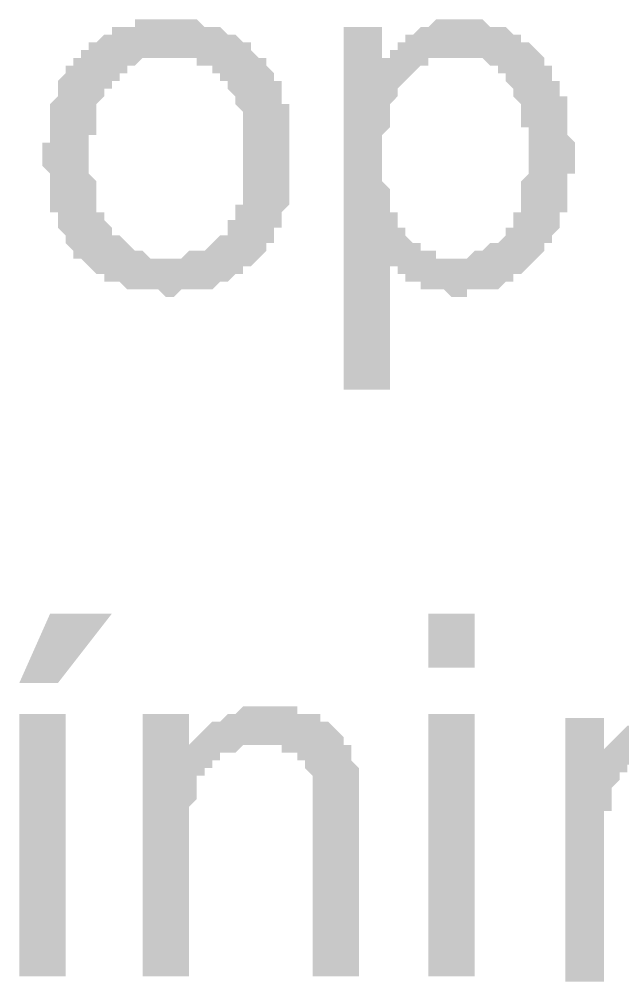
# Model space of a CAD drawing. Header units: millimetres. Extents: x 3949 to 6216, y -1987 to -943.
# Drawn here: x 4924.16 to 4927.95, y -1678.71 to -1672.65 of the extents above; entities that cross this region are included whole.
import ezdxf

# ---------------------------------------------------------------- set-up
doc = ezdxf.new("R2010")
doc.units = ezdxf.units.MM
doc.layers.add('PADRÃO DE ENTRADA', color=7, linetype='Continuous', lineweight=0)

msp = doc.modelspace()

# ---------------------------------------------------------------- hatches: boundary and pattern name
at = {"layer": 'PADRÃO DE ENTRADA', "transparency": 33554559}
h = msp.add_hatch(color=7, dxfattribs=at)
h.paths.add_polyline_path([(4924.3017, -1673.5273), (4924.3017, -1673.4787), (4924.3017, -1673.4301), (4924.3503, -1673.4301), (4924.3503, -1673.3816), (4924.3503, -1673.333), (4924.3503, -1673.2844), (4924.3503, -1673.2844), (4924.3503, -1673.2359), (4924.3503, -1673.1873), (4924.3503, -1673.1873), (4924.3988, -1673.1387), (4924.3988, -1673.1387), (4924.3988, -1673.0901), (4924.3988, -1673.0416), (4924.3988, -1673.0416), (4924.4474, -1672.993), (4924.4474, -1672.993), (4924.4474, -1672.9444), (4924.496, -1672.9444), (4924.496, -1672.9444), (4924.496, -1672.8959), (4924.5445, -1672.8959), (4924.5445, -1672.8473), (4924.5931, -1672.8473), (4924.5931, -1672.8473), (4924.5931, -1672.7987), (4924.6417, -1672.7987), (4924.6417, -1672.7987), (4924.6903, -1672.7502), (4924.6903, -1672.7502), (4924.7388, -1672.7502), (4924.7388, -1672.7016), (4924.7874, -1672.7016), (4924.836, -1672.7016), (4924.836, -1672.7016), (4924.8845, -1672.7016), (4924.8845, -1672.653), (4924.9331, -1672.653), (4924.9817, -1672.653), (4924.9817, -1672.653), (4925.0302, -1672.653), (4925.0788, -1672.653), (4925.0788, -1672.653), (4925.0788, -1672.653), (4925.1274, -1672.653), (4925.176, -1672.653), (4925.176, -1672.653), (4925.2245, -1672.653), (4925.2731, -1672.653), (4925.2731, -1672.653), (4925.3217, -1672.7016), (4925.3702, -1672.7016), (4925.3702, -1672.7016), (4925.4188, -1672.7016), (4925.4188, -1672.7016), (4925.4674, -1672.7502), (4925.4674, -1672.7502), (4925.516, -1672.7502), (4925.5645, -1672.7987), (4925.5645, -1672.7987), (4925.6131, -1672.7987), (4925.6131, -1672.8473), (4925.6131, -1672.8473), (4925.6617, -1672.8959), (4925.6617, -1672.8959), (4925.7102, -1672.8959), (4925.7102, -1672.9444), (4925.7102, -1672.9444), (4925.7588, -1672.993), (4925.7588, -1672.993), (4925.7588, -1673.0416), (4925.8074, -1673.0416), (4925.8074, -1673.0901), (4925.8074, -1673.1387), (4925.8074, -1673.1387), (4925.8074, -1673.1873), (4925.8559, -1673.1873), (4925.8559, -1673.2359), (4925.8559, -1673.2844), (4925.8559, -1673.2844), (4925.8559, -1673.333), (4925.8559, -1673.3816), (4925.8559, -1673.3816), (4925.8559, -1673.4301), (4925.8559, -1673.4787), (4925.8559, -1673.4787), (4925.8559, -1673.5273), (4925.8559, -1673.5759), (4925.8559, -1673.6244), (4925.8559, -1673.6244), (4925.8559, -1673.673), (4925.8559, -1673.7216), (4925.8559, -1673.7216), (4925.8559, -1673.7701), (4925.8559, -1673.8187), (4925.8559, -1673.8187), (4925.8074, -1673.8673), (4925.8074, -1673.8673), (4925.8074, -1673.9158), (4925.8074, -1673.9644), (4925.8074, -1673.9644), (4925.7588, -1673.9644), (4925.7588, -1674.013), (4925.7588, -1674.013), (4925.7588, -1674.0616), (4925.7102, -1674.0616), (4925.7102, -1674.1101), (4925.7102, -1674.1101), (4925.6617, -1674.1587), (4925.6617, -1674.1587), (4925.6131, -1674.2073), (4925.6131, -1674.2073), (4925.5645, -1674.2073), (4925.5645, -1674.2558), (4925.516, -1674.2558), (4925.516, -1674.2558), (4925.4674, -1674.3044), (4925.4188, -1674.3044), (4925.4188, -1674.3044), (4925.3702, -1674.353), (4925.3702, -1674.353), (4925.3217, -1674.353), (4925.2731, -1674.353), (4925.2731, -1674.353), (4925.2245, -1674.353), (4925.2245, -1674.353), (4925.176, -1674.353), (4925.1274, -1674.4016), (4925.1274, -1674.4016), (4925.0788, -1674.4016), (4925.0788, -1674.4016), (4925.0302, -1674.353), (4924.9817, -1674.353), (4924.9817, -1674.353), (4924.9331, -1674.353), (4924.8845, -1674.353), (4924.8845, -1674.353), (4924.836, -1674.353), (4924.836, -1674.353), (4924.7874, -1674.3044), (4924.7388, -1674.3044), (4924.7388, -1674.3044), (4924.6903, -1674.3044), (4924.6903, -1674.2558), (4924.6417, -1674.2558), (4924.6417, -1674.2558), (4924.5931, -1674.2073), (4924.5931, -1674.2073), (4924.5445, -1674.1587), (4924.5445, -1674.1587), (4924.496, -1674.1587), (4924.496, -1674.1101), (4924.496, -1674.1101), (4924.4474, -1674.0616), (4924.4474, -1674.0616), (4924.4474, -1674.013), (4924.4474, -1674.013), (4924.3988, -1673.9644), (4924.3988, -1673.9644), (4924.3988, -1673.9158), (4924.3988, -1673.8673), (4924.3503, -1673.8673), (4924.3503, -1673.8187), (4924.3503, -1673.8187), (4924.3503, -1673.7701), (4924.3503, -1673.7216), (4924.3503, -1673.7216), (4924.3503, -1673.673), (4924.3503, -1673.6244), (4924.3017, -1673.5759), (4924.3017, -1673.5759), (4924.3017, -1673.5273), (4924.3017, -1673.5273)], flags=0)
h.paths.add_polyline_path([(4924.5931, -1673.5273), (4924.5931, -1673.5759), (4924.5931, -1673.5759), (4924.5931, -1673.6244), (4924.6417, -1673.673), (4924.6417, -1673.7216), (4924.6417, -1673.7216), (4924.6417, -1673.7701), (4924.6417, -1673.7701), (4924.6417, -1673.8187), (4924.6417, -1673.8673), (4924.6903, -1673.8673), (4924.6903, -1673.9158), (4924.6903, -1673.9158), (4924.7388, -1673.9644), (4924.7388, -1673.9644), (4924.7388, -1673.9644), (4924.7388, -1674.013), (4924.7874, -1674.013), (4924.7874, -1674.013), (4924.836, -1674.0616), (4924.836, -1674.0616), (4924.8845, -1674.1101), (4924.8845, -1674.1101), (4924.9331, -1674.1101), (4924.9331, -1674.1101), (4924.9817, -1674.1587), (4925.0302, -1674.1587), (4925.0302, -1674.1587), (4925.0788, -1674.1587), (4925.0788, -1674.1587), (4925.1274, -1674.1587), (4925.176, -1674.1587), (4925.176, -1674.1587), (4925.2245, -1674.1101), (4925.2731, -1674.1101), (4925.2731, -1674.1101), (4925.3217, -1674.1101), (4925.3217, -1674.1101), (4925.3702, -1674.0616), (4925.3702, -1674.0616), (4925.4188, -1674.013), (4925.4188, -1674.013), (4925.4674, -1674.013), (4925.4674, -1673.9644), (4925.4674, -1673.9644), (4925.4674, -1673.9158), (4925.516, -1673.9158), (4925.516, -1673.8673), (4925.516, -1673.8673), (4925.516, -1673.8187), (4925.5645, -1673.8187), (4925.5645, -1673.7701), (4925.5645, -1673.7216), (4925.5645, -1673.7216), (4925.5645, -1673.673), (4925.5645, -1673.6244), (4925.5645, -1673.5759), (4925.5645, -1673.5759), (4925.5645, -1673.5273), (4925.5645, -1673.5273), (4925.5645, -1673.4787), (4925.5645, -1673.4301), (4925.5645, -1673.3816), (4925.5645, -1673.3816), (4925.5645, -1673.333), (4925.5645, -1673.2844), (4925.5645, -1673.2844), (4925.5645, -1673.2359), (4925.516, -1673.1873), (4925.516, -1673.1873), (4925.516, -1673.1387), (4925.516, -1673.1387), (4925.4674, -1673.0901), (4925.4674, -1673.0901), (4925.4674, -1673.0416), (4925.4674, -1673.0416), (4925.4188, -1673.0416), (4925.4188, -1672.993), (4925.3702, -1672.993), (4925.3702, -1672.9444), (4925.3217, -1672.9444), (4925.2731, -1672.9444), (4925.2731, -1672.8959), (4925.2245, -1672.8959), (4925.2245, -1672.8959), (4925.176, -1672.8959), (4925.176, -1672.8959), (4925.1274, -1672.8959), (4925.0788, -1672.8959), (4925.0788, -1672.8959), (4925.0302, -1672.8959), (4924.9817, -1672.8959), (4924.9817, -1672.8959), (4924.9331, -1672.8959), (4924.9331, -1672.8959), (4924.8845, -1672.9444), (4924.8845, -1672.9444), (4924.836, -1672.9444), (4924.836, -1672.993), (4924.7874, -1672.993), (4924.7874, -1673.0416), (4924.7388, -1673.0416), (4924.7388, -1673.0416), (4924.7388, -1673.0901), (4924.6903, -1673.0901), (4924.6903, -1673.1387), (4924.6903, -1673.1387), (4924.6417, -1673.1873), (4924.6417, -1673.1873), (4924.6417, -1673.2359), (4924.6417, -1673.2844), (4924.6417, -1673.2844), (4924.6417, -1673.333), (4924.6417, -1673.3816), (4924.5931, -1673.3816), (4924.5931, -1673.4301), (4924.5931, -1673.4787), (4924.5931, -1673.5273), (4924.5931, -1673.5273)], flags=0)
h = msp.add_hatch(color=7, dxfattribs=at)
h.paths.add_polyline_path([(4926.1959, -1674.9844), (4926.1959, -1672.7016), (4926.4388, -1672.7016), (4926.4388, -1672.8959), (4926.4874, -1672.8959), (4926.4874, -1672.8473), (4926.5359, -1672.8473), (4926.5359, -1672.7987), (4926.5845, -1672.7987), (4926.5845, -1672.7502), (4926.6331, -1672.7502), (4926.6331, -1672.7502), (4926.6816, -1672.7016), (4926.6816, -1672.7016), (4926.7302, -1672.7016), (4926.7302, -1672.7016), (4926.7788, -1672.653), (4926.7788, -1672.653), (4926.8274, -1672.653), (4926.8759, -1672.653), (4926.8759, -1672.653), (4926.9245, -1672.653), (4926.9245, -1672.653), (4926.9731, -1672.653), (4927.0216, -1672.653), (4927.0216, -1672.653), (4927.0702, -1672.653), (4927.0702, -1672.653), (4927.1188, -1672.7016), (4927.1673, -1672.7016), (4927.1673, -1672.7016), (4927.2159, -1672.7016), (4927.2159, -1672.7016), (4927.2645, -1672.7502), (4927.3131, -1672.7502), (4927.3131, -1672.7502), (4927.3131, -1672.7987), (4927.3616, -1672.7987), (4927.3616, -1672.7987), (4927.4102, -1672.8473), (4927.4102, -1672.8473), (4927.4588, -1672.8959), (4927.4588, -1672.8959), (4927.4588, -1672.9444), (4927.5073, -1672.9444), (4927.5073, -1672.993), (4927.5073, -1673.0416), (4927.5559, -1673.0416), (4927.5559, -1673.0901), (4927.5559, -1673.0901), (4927.5559, -1673.1387), (4927.6045, -1673.1387), (4927.6045, -1673.1873), (4927.6045, -1673.2359), (4927.6045, -1673.2359), (4927.6045, -1673.2844), (4927.6045, -1673.2844), (4927.6045, -1673.333), (4927.6045, -1673.3816), (4927.6045, -1673.3816), (4927.6531, -1673.4301), (4927.6531, -1673.4787), (4927.6531, -1673.4787), (4927.6531, -1673.5273), (4927.6531, -1673.5273), (4927.6531, -1673.5759), (4927.6531, -1673.6244), (4927.6045, -1673.6244), (4927.6045, -1673.673), (4927.6045, -1673.7216), (4927.6045, -1673.7216), (4927.6045, -1673.7701), (4927.6045, -1673.7701), (4927.6045, -1673.8187), (4927.6045, -1673.8673), (4927.5559, -1673.8673), (4927.5559, -1673.9158), (4927.5559, -1673.9158), (4927.5559, -1673.9644), (4927.5073, -1674.013), (4927.5073, -1674.013), (4927.5073, -1674.0616), (4927.4588, -1674.0616), (4927.4588, -1674.1101), (4927.4588, -1674.1101), (4927.4102, -1674.1587), (4927.4102, -1674.1587), (4927.3616, -1674.2073), (4927.3616, -1674.2073), (4927.3131, -1674.2558), (4927.3131, -1674.2558), (4927.2645, -1674.2558), (4927.2645, -1674.2558), (4927.2645, -1674.3044), (4927.2159, -1674.3044), (4927.2159, -1674.3044), (4927.1673, -1674.353), (4927.1188, -1674.353), (4927.1188, -1674.353), (4927.0702, -1674.353), (4927.0216, -1674.353), (4927.0216, -1674.353), (4926.9731, -1674.353), (4926.9731, -1674.4016), (4926.9245, -1674.4016), (4926.9245, -1674.4016), (4926.8759, -1674.4016), (4926.8274, -1674.353), (4926.8274, -1674.353), (4926.7788, -1674.353), (4926.7302, -1674.353), (4926.7302, -1674.353), (4926.6816, -1674.353), (4926.6816, -1674.3044), (4926.6816, -1674.3044), (4926.6331, -1674.3044), (4926.5845, -1674.3044), (4926.5845, -1674.2558), (4926.5359, -1674.2558), (4926.5359, -1674.2073), (4926.4874, -1674.2073), (4926.4874, -1674.2073), (4926.4874, -1674.1587), (4926.4874, -1674.9844)], flags=0)
h.paths.add_polyline_path([(4926.4388, -1673.5273), (4926.4388, -1673.5759), (4926.4388, -1673.6244), (4926.4388, -1673.6244), (4926.4388, -1673.673), (4926.4874, -1673.7216), (4926.4874, -1673.7216), (4926.4874, -1673.7701), (4926.4874, -1673.8187), (4926.4874, -1673.8187), (4926.4874, -1673.8673), (4926.5359, -1673.8673), (4926.5359, -1673.9158), (4926.5359, -1673.9158), (4926.5359, -1673.9644), (4926.5845, -1673.9644), (4926.5845, -1674.013), (4926.5845, -1674.013), (4926.6331, -1674.0616), (4926.6331, -1674.0616), (4926.6816, -1674.0616), (4926.6816, -1674.1101), (4926.7302, -1674.1101), (4926.7788, -1674.1101), (4926.7788, -1674.1587), (4926.8274, -1674.1587), (4926.8274, -1674.1587), (4926.8759, -1674.1587), (4926.8759, -1674.1587), (4926.9245, -1674.1587), (4926.9731, -1674.1587), (4926.9731, -1674.1587), (4927.0216, -1674.1101), (4927.0216, -1674.1101), (4927.0702, -1674.1101), (4927.0702, -1674.1101), (4927.1188, -1674.0616), (4927.1673, -1674.0616), (4927.1673, -1674.0616), (4927.2159, -1674.013), (4927.2159, -1674.013), (4927.2159, -1673.9644), (4927.2645, -1673.9644), (4927.2645, -1673.9158), (4927.2645, -1673.9158), (4927.2645, -1673.8673), (4927.3131, -1673.8673), (4927.3131, -1673.8187), (4927.3131, -1673.8187), (4927.3131, -1673.7701), (4927.3131, -1673.7216), (4927.3131, -1673.7216), (4927.3131, -1673.673), (4927.3616, -1673.6244), (4927.3616, -1673.5759), (4927.3616, -1673.5759), (4927.3616, -1673.5273), (4927.3616, -1673.4787), (4927.3616, -1673.4787), (4927.3616, -1673.4301), (4927.3616, -1673.3816), (4927.3616, -1673.333), (4927.3131, -1673.333), (4927.3131, -1673.2844), (4927.3131, -1673.2359), (4927.3131, -1673.2359), (4927.3131, -1673.1873), (4927.3131, -1673.1873), (4927.2645, -1673.1387), (4927.2645, -1673.1387), (4927.2645, -1673.0901), (4927.2645, -1673.0901), (4927.2159, -1673.0416), (4927.2159, -1673.0416), (4927.2159, -1672.993), (4927.1673, -1672.993), (4927.1673, -1672.9444), (4927.1188, -1672.9444), (4927.1188, -1672.9444), (4927.0702, -1672.8959), (4927.0216, -1672.8959), (4927.0216, -1672.8959), (4926.9731, -1672.8959), (4926.9731, -1672.8959), (4926.9245, -1672.8959), (4926.9245, -1672.8959), (4926.8759, -1672.8959), (4926.8274, -1672.8959), (4926.8274, -1672.8959), (4926.7788, -1672.8959), (4926.7788, -1672.8959), (4926.7302, -1672.8959), (4926.7302, -1672.9444), (4926.6816, -1672.9444), (4926.6816, -1672.9444), (4926.6331, -1672.993), (4926.6331, -1672.993), (4926.5845, -1673.0416), (4926.5845, -1673.0416), (4926.5359, -1673.0901), (4926.5359, -1673.0901), (4926.5359, -1673.1387), (4926.5359, -1673.1387), (4926.4874, -1673.1873), (4926.4874, -1673.1873), (4926.4874, -1673.2359), (4926.4874, -1673.2844), (4926.4874, -1673.2844), (4926.4874, -1673.333), (4926.4388, -1673.3816), (4926.4388, -1673.3816), (4926.4388, -1673.4301), (4926.4388, -1673.4787), (4926.4388, -1673.5273), (4926.4388, -1673.5273)], flags=0)
for points in [[(4924.9331, -1678.6758), (4924.9331, -1677.0244), (4925.2245, -1677.0244), (4925.2245, -1677.2672), (4925.2245, -1677.2186), (4925.2245, -1677.2186), (4925.2731, -1677.1701), (4925.2731, -1677.1701), (4925.3217, -1677.1215), (4925.3217, -1677.1215), (4925.3702, -1677.0729), (4925.3702, -1677.0729), (4925.4188, -1677.0729), (4925.4188, -1677.0729), (4925.4674, -1677.0244), (4925.4674, -1677.0244), (4925.516, -1677.0244), (4925.516, -1677.0244), (4925.5645, -1676.9758), (4925.6131, -1676.9758), (4925.6131, -1676.9758), (4925.6617, -1676.9758), (4925.7102, -1676.9758), (4925.7102, -1676.9758), (4925.7102, -1676.9758), (4925.7588, -1676.9758), (4925.8074, -1676.9758), (4925.8559, -1676.9758), (4925.8559, -1676.9758), (4925.9045, -1676.9758), (4925.9045, -1677.0244), (4925.9531, -1677.0244), (4926.0017, -1677.0244), (4926.0017, -1677.0244), (4926.0502, -1677.0244), (4926.0502, -1677.0729), (4926.0988, -1677.0729), (4926.1474, -1677.1215), (4926.1474, -1677.1215), (4926.1474, -1677.1215), (4926.1959, -1677.1701), (4926.1959, -1677.1701), (4926.1959, -1677.2186), (4926.2445, -1677.2186), (4926.2445, -1677.2672), (4926.2445, -1677.2672), (4926.2445, -1677.3158), (4926.2931, -1677.3644), (4926.2931, -1677.3644), (4926.2931, -1677.3644), (4926.2931, -1677.4129), (4926.2931, -1677.4129), (4926.2931, -1677.4615), (4926.2931, -1677.4615), (4926.2931, -1677.5101), (4926.2931, -1677.5586), (4926.2931, -1677.6072), (4926.2931, -1677.6072), (4926.2931, -1677.6558), (4926.2931, -1678.6758), (4926.0017, -1678.6758), (4926.0017, -1677.6558), (4926.0017, -1677.6072), (4926.0017, -1677.6072), (4926.0017, -1677.5586), (4926.0017, -1677.5101), (4926.0017, -1677.5101), (4926.0017, -1677.4615), (4926.0017, -1677.4129), (4926.0017, -1677.4129), (4926.0017, -1677.4129), (4925.9531, -1677.3644), (4925.9531, -1677.3644), (4925.9531, -1677.3158), (4925.9045, -1677.3158), (4925.9045, -1677.2672), (4925.8559, -1677.2672), (4925.8559, -1677.2672), (4925.8074, -1677.2672), (4925.8074, -1677.2186), (4925.7588, -1677.2186), (4925.7102, -1677.2186), (4925.7102, -1677.2186), (4925.6617, -1677.2186), (4925.6617, -1677.2186), (4925.6131, -1677.2186), (4925.5645, -1677.2186), (4925.5645, -1677.2186), (4925.516, -1677.2672), (4925.4674, -1677.2672), (4925.4674, -1677.2672), (4925.4188, -1677.2672), (4925.4188, -1677.3158), (4925.3702, -1677.3158), (4925.3702, -1677.3158), (4925.3702, -1677.3644), (4925.3217, -1677.3644), (4925.3217, -1677.4129), (4925.3217, -1677.4129), (4925.2731, -1677.4129), (4925.2731, -1677.4615), (4925.2731, -1677.5101), (4925.2731, -1677.5101), (4925.2731, -1677.5586), (4925.2731, -1677.5586), (4925.2245, -1677.6072), (4925.2245, -1677.6558), (4925.2245, -1677.7044), (4925.2245, -1677.7044), (4925.2245, -1677.7529), (4925.2245, -1678.6758)], [(4927.5908, -1678.7091), (4927.5908, -1677.0492), (4927.8349, -1677.0492), (4927.8349, -1677.2933), (4927.8349, -1677.2445), (4927.8349, -1677.2445), (4927.8837, -1677.1957), (4927.8837, -1677.1957), (4927.9326, -1677.1469), (4927.9326, -1677.1469), (4927.9814, -1677.0981), (4927.9814, -1677.0981), (4928.0302, -1677.0981), (4928.0302, -1677.0981), (4928.0302, -1677.0492), (4928.079, -1677.0492), (4928.1278, -1677.0492), (4928.1278, -1677.0492), (4928.1767, -1677.0004), (4928.1767, -1677.0004), (4928.2255, -1677.0004), (4928.2743, -1677.0004), (4928.2743, -1677.0004), (4928.3231, -1677.0004), (4928.3719, -1677.0004), (4928.3719, -1677.0004), (4928.4208, -1677.0004), (4928.4696, -1677.0004), (4928.4696, -1677.0004), (4928.5184, -1677.0492), (4928.5672, -1677.0492), (4928.5672, -1677.0492), (4928.616, -1677.0492), (4928.616, -1677.0981), (4928.616, -1677.0981), (4928.6649, -1677.0981), (4928.6649, -1677.0981), (4928.7137, -1677.1469), (4928.7137, -1677.1469), (4928.7137, -1677.1957), (4928.7625, -1677.1957), (4928.7625, -1677.2445), (4928.7625, -1677.2933), (4928.8113, -1677.2933), (4928.8113, -1677.2445), (4928.8113, -1677.2445), (4928.8601, -1677.1957), (4928.8601, -1677.1957), (4928.909, -1677.1469), (4928.909, -1677.1469), (4928.9578, -1677.1469), (4928.9578, -1677.0981), (4929.0066, -1677.0981), (4929.0066, -1677.0981), (4929.0554, -1677.0492), (4929.0554, -1677.0492), (4929.1042, -1677.0492), (4929.1042, -1677.0492), (4929.1531, -1677.0004), (4929.2019, -1677.0004), (4929.2019, -1677.0004), (4929.2507, -1677.0004), (4929.2507, -1677.0004), (4929.2995, -1677.0004), (4929.3483, -1677.0004), (4929.3972, -1677.0004), (4929.3972, -1677.0004), (4929.446, -1677.0004), (4929.4948, -1677.0004), (4929.4948, -1677.0492), (4929.5436, -1677.0492), (4929.5436, -1677.0492), (4929.5925, -1677.0492), (4929.5925, -1677.0981), (4929.6413, -1677.0981), (4929.6413, -1677.0981), (4929.6901, -1677.1469), (4929.6901, -1677.1469), (4929.6901, -1677.1469), (4929.7389, -1677.1957), (4929.7389, -1677.1957), (4929.7389, -1677.2445), (4929.7389, -1677.2445), (4929.7877, -1677.2933), (4929.7877, -1677.2933), (4929.7877, -1677.3422), (4929.7877, -1677.391), (4929.7877, -1677.391), (4929.7877, -1677.4398), (4929.8366, -1677.4886), (4929.8366, -1677.4886), (4929.8366, -1677.5374), (4929.8366, -1677.5863), (4929.8366, -1678.7091), (4929.5436, -1678.7091), (4929.5436, -1677.6351), (4929.5436, -1677.6351), (4929.5436, -1677.5863), (4929.5436, -1677.5374), (4929.5436, -1677.4886), (4929.5436, -1677.4886), (4929.5436, -1677.4398), (4929.4948, -1677.4398), (4929.4948, -1677.391), (4929.4948, -1677.391), (4929.4948, -1677.3422), (4929.446, -1677.3422), (4929.446, -1677.2933), (4929.3972, -1677.2933), (4929.3972, -1677.2933), (4929.3972, -1677.2933), (4929.3483, -1677.2445), (4929.3483, -1677.2445), (4929.2995, -1677.2445), (4929.2507, -1677.2445), (4929.2507, -1677.2445), (4929.2019, -1677.2445), (4929.1531, -1677.2445), (4929.1531, -1677.2445), (4929.1042, -1677.2445), (4929.1042, -1677.2933), (4929.0554, -1677.2933), (4929.0066, -1677.2933), (4929.0066, -1677.3422), (4928.9578, -1677.3422), (4928.9578, -1677.3422), (4928.9578, -1677.3422), (4928.909, -1677.391), (4928.909, -1677.391), (4928.909, -1677.4398), (4928.909, -1677.4398), (4928.8601, -1677.4886), (4928.8601, -1677.4886), (4928.8601, -1677.5374), (4928.8601, -1677.5863), (4928.8601, -1677.5863), (4928.8601, -1677.6351), (4928.8601, -1677.6839), (4928.8113, -1677.6839), (4928.8113, -1677.7327), (4928.8113, -1678.7091), (4928.5672, -1678.7091), (4928.5672, -1677.6351), (4928.5672, -1677.5863), (4928.5672, -1677.5374), (4928.5672, -1677.4886), (4928.5184, -1677.4886), (4928.5184, -1677.4398), (4928.5184, -1677.4398), (4928.5184, -1677.391), (4928.5184, -1677.391), (4928.4696, -1677.3422), (4928.4696, -1677.3422), (4928.4696, -1677.3422), (4928.4696, -1677.2933), (4928.4208, -1677.2933), (4928.4208, -1677.2933), (4928.3719, -1677.2445), (4928.3231, -1677.2445), (4928.3231, -1677.2445), (4928.2743, -1677.2445), (4928.2743, -1677.2445), (4928.2255, -1677.2445), (4928.1767, -1677.2445), (4928.1767, -1677.2445), (4928.1278, -1677.2445), (4928.1278, -1677.2933), (4928.079, -1677.2933), (4928.0302, -1677.2933), (4928.0302, -1677.2933), (4928.0302, -1677.3422), (4927.9814, -1677.3422), (4927.9814, -1677.391), (4927.9326, -1677.391), (4927.9326, -1677.4398), (4927.9326, -1677.4398), (4927.8837, -1677.4886), (4927.8837, -1677.4886), (4927.8837, -1677.5374), (4927.8837, -1677.5374), (4927.8837, -1677.5863), (4927.8837, -1677.5863), (4927.8837, -1677.6351), (4927.8349, -1677.6351), (4927.8349, -1677.6839), (4927.8349, -1677.7327), (4927.8349, -1677.7815), (4927.8349, -1677.7815), (4927.8349, -1677.8304), (4927.8349, -1677.8304), (4927.8349, -1678.7091)]]:
    msp.add_hatch(color=7, dxfattribs=at).paths.add_polyline_path(points)

# ---------------------------------------------------------------- linework, layer by layer
at = {"layer": 'PADRÃO DE ENTRADA', "color": 7, "lineweight": 0, "transparency": 33554559}
for points in [[(4924.156, -1676.8301), (4924.3503, -1676.3929), (4924.3988, -1676.8301), (4924.7388, -1676.3929)], [(4926.7302, -1676.7329), (4926.7302, -1676.3929), (4927.0216, -1676.7329), (4927.0216, -1676.3929)], [(4924.156, -1678.6758), (4924.156, -1677.0244), (4924.4474, -1678.6758), (4924.4474, -1677.0244)], [(4926.7302, -1678.6758), (4926.7302, -1677.0244), (4927.0216, -1678.6758), (4927.0216, -1677.0244)]]:
    msp.add_solid(points, dxfattribs=at)

doc.saveas('drawing.dxf')
